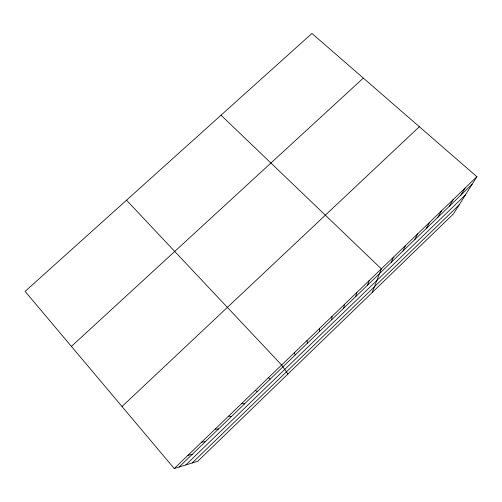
<?xml version="1.0" encoding="UTF-8"?>
<svg xmlns="http://www.w3.org/2000/svg" width="502" height="502" viewBox="0 0 502 502"><rect width="100%" height="100%" fill="white"/><g stroke="black" fill="none" stroke-linecap="round" stroke-linejoin="round"><path stroke-width="0.75" d="M331.696 319.774L332.017 316.417M343.732 308.153L344.447 304.432M355.711 296.6L356.809 292.509M367.627 285.098L369.108 280.649M372.195 292.503L381.338 268.859L221.031 115.196M391.271 262.282L393.505 257.124M403.006 250.962L405.61 245.453M414.677 239.705L417.645 233.844M426.286 228.498L429.624 222.298M437.838 217.347L441.534 210.809M449.334 206.259L453.388 199.382M460.773 195.222L465.172 188.018M476.9 176.71L453.488 213.852L197.794 461.231L174.238 468.554L25.1 291.398L311.93 33.446L476.9 176.71L174.238 468.554M185.834 464.946L465.436 194.901M192.178 462.976L459.11 204.929M179.057 467.055L472.15 184.24M122.017 406.526L419.339 126.724M71.403 346.399L363.341 78.092M187.93 455.352L192.291 454.285M201.54 442.224L205.45 441.591M215.082 429.172L218.533 428.959M228.535 416.196L231.547 416.403M241.92 403.288L244.493 403.915M255.229 390.456L257.369 391.491M268.463 377.699L270.17 379.135M126.51 200.204L281.622 365.01L287.922 374.034M294.323 352.762L295.195 354.989M306.954 340.582L307.425 343.186M319.517 328.465L319.592 331.452"/></g></svg>
